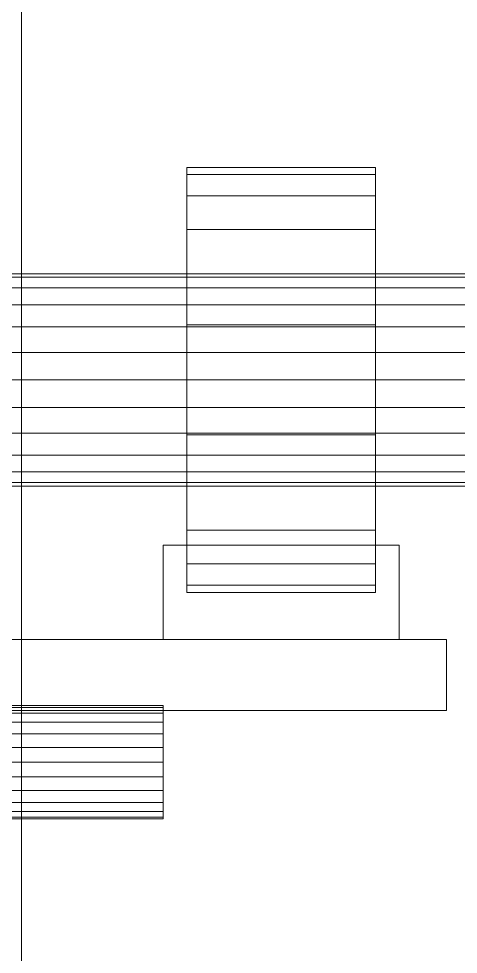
# Model space of a CAD drawing. Header units: millimetres. Extents: x -191664 to 191490, y -197311 to 10263.
# Drawn here: x 1504.4 to 1597.5, y -29355.2 to -29157 of the extents above; entities that cross this region are included whole.
import ezdxf

# ---------------------------------------------------------------- set-up
doc = ezdxf.new("R2010")
doc.units = ezdxf.units.MM
doc.layers.add('frontal_secador', color=7, linetype='Continuous', lineweight=0)

msp = doc.modelspace()

# ---------------------------------------------------------------- linework, layer by layer
at = {"layer": 'frontal_secador', "color": 55, "true_color": 0xb9a24b}
msp.add_line((1505, -29623.5), (1505, -29123.5), dxfattribs=at)
at = {"layer": 'frontal_secador', "color": 252, "true_color": 0x8ba19a}
for p, q in [((1540, -29190.03), (1540, -29188.5)), ((1540, -29188.5), (1580, -29188.5)), ((1540, -29211), (1540, -29188.5)), ((1580, -29188.5), (1580, -29190.03)), ((1580, -29188.5), (1580, -29211)), ((1540, -29194.53), (1540, -29190.03)), ((1540, -29190.03), (1580, -29190.03)), ((1540, -29211.77), (1540, -29190.03)), ((1580, -29190.03), (1580, -29194.53)), ((1580, -29190.03), (1580, -29211.77)), ((1540, -29201.68), (1540, -29194.53)), ((1540, -29194.53), (1580, -29194.53)), ((1540, -29214.01), (1540, -29194.53)), ((1580, -29194.53), (1580, -29201.68)), ((1580, -29194.53), (1580, -29214.01)), ((1540, -29211), (1540, -29201.68)), ((1540, -29201.68), (1580, -29201.68)), ((1540, -29217.59), (1540, -29201.68)), ((1580, -29201.68), (1580, -29211)), ((1580, -29201.68), (1580, -29217.59)), ((1540, -29221.85), (1540, -29211)), ((1540, -29211), (1580, -29211)), ((1540, -29222.25), (1540, -29211)), ((1540, -29211), (1540, -29211.77)), ((1580, -29211), (1580, -29221.85)), ((1580, -29211), (1580, -29222.25)), ((1580, -29211.77), (1580, -29211)), ((1540, -29211.77), (1540, -29214.01)), ((1580, -29211.77), (1540, -29211.77)), ((1580, -29214.01), (1580, -29211.77)), ((1540, -29214.01), (1540, -29217.59)), ((1580, -29214.01), (1540, -29214.01)), ((1580, -29217.59), (1580, -29214.01)), ((1540, -29217.59), (1540, -29222.25)), ((1580, -29217.59), (1540, -29217.59)), ((1580, -29222.25), (1580, -29217.59)), ((1540, -29233.5), (1540, -29221.85)), ((1540, -29221.85), (1580, -29221.85)), ((1540, -29227.68), (1540, -29221.85)), ((1540, -29222.25), (1540, -29227.68)), ((1580, -29222.25), (1540, -29222.25)), ((1580, -29221.85), (1580, -29233.5)), ((1580, -29221.85), (1580, -29227.68)), ((1580, -29227.68), (1580, -29222.25)), ((1540, -29227.68), (1540, -29233.5)), ((1580, -29227.68), (1540, -29227.68)), ((1580, -29233.5), (1580, -29227.68)), ((1580, -29233.5), (1540, -29233.5)), ((1540, -29233.5), (1540, -29245.15)), ((1540, -29239.32), (1540, -29233.5)), ((1580, -29245.15), (1580, -29233.5)), ((1580, -29233.5), (1580, -29239.32)), ((1580, -29239.32), (1540, -29239.32)), ((1540, -29239.32), (1540, -29245.15)), ((1540, -29244.75), (1540, -29239.32)), ((1580, -29245.15), (1580, -29239.32)), ((1580, -29239.32), (1580, -29244.75)), ((1580, -29244.75), (1540, -29244.75)), ((1540, -29244.75), (1540, -29256)), ((1540, -29249.41), (1540, -29244.75)), ((1580, -29256), (1580, -29244.75)), ((1580, -29244.75), (1580, -29249.41)), ((1540, -29245.15), (1580, -29245.15)), ((1540, -29245.15), (1540, -29256)), ((1580, -29256), (1580, -29245.15)), ((1580, -29249.41), (1540, -29249.41)), ((1540, -29249.41), (1540, -29265.32)), ((1540, -29252.99), (1540, -29249.41)), ((1580, -29265.32), (1580, -29249.41)), ((1580, -29249.41), (1580, -29252.99)), ((1580, -29252.99), (1540, -29252.99)), ((1540, -29252.99), (1540, -29272.47)), ((1540, -29255.23), (1540, -29252.99)), ((1580, -29272.47), (1580, -29252.99)), ((1580, -29252.99), (1580, -29255.23)), ((1580, -29255.23), (1540, -29255.23)), ((1540, -29255.23), (1540, -29276.97)), ((1540, -29256), (1540, -29255.23)), ((1540, -29256), (1580, -29256)), ((1540, -29256), (1540, -29265.32)), ((1540, -29256), (1540, -29278.5)), ((1580, -29276.97), (1580, -29255.23)), ((1580, -29255.23), (1580, -29256)), ((1580, -29265.32), (1580, -29256)), ((1580, -29278.5), (1580, -29256)), ((1540, -29265.32), (1580, -29265.32)), ((1540, -29265.32), (1540, -29272.47)), ((1580, -29272.47), (1580, -29265.32)), ((1540, -29272.47), (1580, -29272.47)), ((1540, -29272.47), (1540, -29276.97)), ((1580, -29276.97), (1580, -29272.47)), ((1540, -29276.97), (1580, -29276.97)), ((1540, -29276.97), (1540, -29278.5)), ((1580, -29278.5), (1580, -29276.97)), ((1540, -29278.5), (1580, -29278.5))]:
    msp.add_line(p, q, dxfattribs=at)
at = {"layer": 'frontal_secador', "color": 9, "true_color": 0xbcc6c9}
for p, q in [((1620, -29211), (1360, -29211)), ((1620, -29211.77), (1360, -29211.77)), ((1620, -29214.01), (1360, -29214.01)), ((1620, -29217.59), (1360, -29217.59)), ((1620, -29222.25), (1360, -29222.25)), ((1620, -29227.68), (1360, -29227.68)), ((1360, -29233.5), (1620, -29233.5)), ((1620, -29239.32), (1360, -29239.32)), ((1620, -29244.75), (1360, -29244.75)), ((1620, -29249.41), (1360, -29249.41)), ((1620, -29252.99), (1360, -29252.99)), ((1620, -29255.23), (1360, -29255.23)), ((1620, -29256), (1360, -29256))]:
    msp.add_line(p, q, dxfattribs=at)
at = {"layer": 'frontal_secador', "color": 117, "true_color": 0x356c64}
for p, q in [((1535, -29268.5), (1585, -29268.5)), ((1535, -29288.5), (1535, -29268.5)), ((1585, -29288.5), (1585, -29268.5)), ((1535, -29288.5), (1585, -29288.5))]:
    msp.add_line(p, q, dxfattribs=at)
at = {"layer": 'frontal_secador', "color": 253, "true_color": 0xa6b3ba}
for p, q in [((1300, -29288.5), (1595, -29288.5)), ((1595, -29303.5), (1595, -29288.5)), ((1300, -29303.5), (1595, -29303.5))]:
    msp.add_line(p, q, dxfattribs=at)
at = {"layer": 'frontal_secador', "color": 253, "true_color": 0xabb8bc}
for p, q in [((1535, -29302.49), (1430, -29302.49)), ((1535, -29302.9), (1430, -29302.9)), ((1535, -29304.1), (1430, -29304.1)), ((1535, -29302.9), (1535, -29302.49)), ((1535, -29304.1), (1535, -29302.9)), ((1535, -29306.01), (1535, -29304.1)), ((1535, -29306.01), (1430, -29306.01)), ((1535, -29308.49), (1535, -29306.01)), ((1535, -29308.49), (1430, -29308.49)), ((1535, -29311.39), (1535, -29308.49)), ((1535, -29311.39), (1430, -29311.39)), ((1535, -29314.49), (1535, -29311.39)), ((1430, -29314.49), (1535, -29314.49)), ((1535, -29317.6), (1535, -29314.49)), ((1535, -29317.6), (1430, -29317.6)), ((1535, -29317.6), (1535, -29320.49)), ((1535, -29320.49), (1430, -29320.49)), ((1535, -29320.49), (1535, -29322.98)), ((1535, -29322.98), (1430, -29322.98)), ((1535, -29322.98), (1535, -29324.89)), ((1535, -29324.89), (1430, -29324.89)), ((1535, -29324.89), (1535, -29326.09)), ((1535, -29326.09), (1430, -29326.09)), ((1535, -29326.49), (1430, -29326.49)), ((1535, -29326.09), (1535, -29326.49))]:
    msp.add_line(p, q, dxfattribs=at)

doc.saveas('drawing.dxf')
